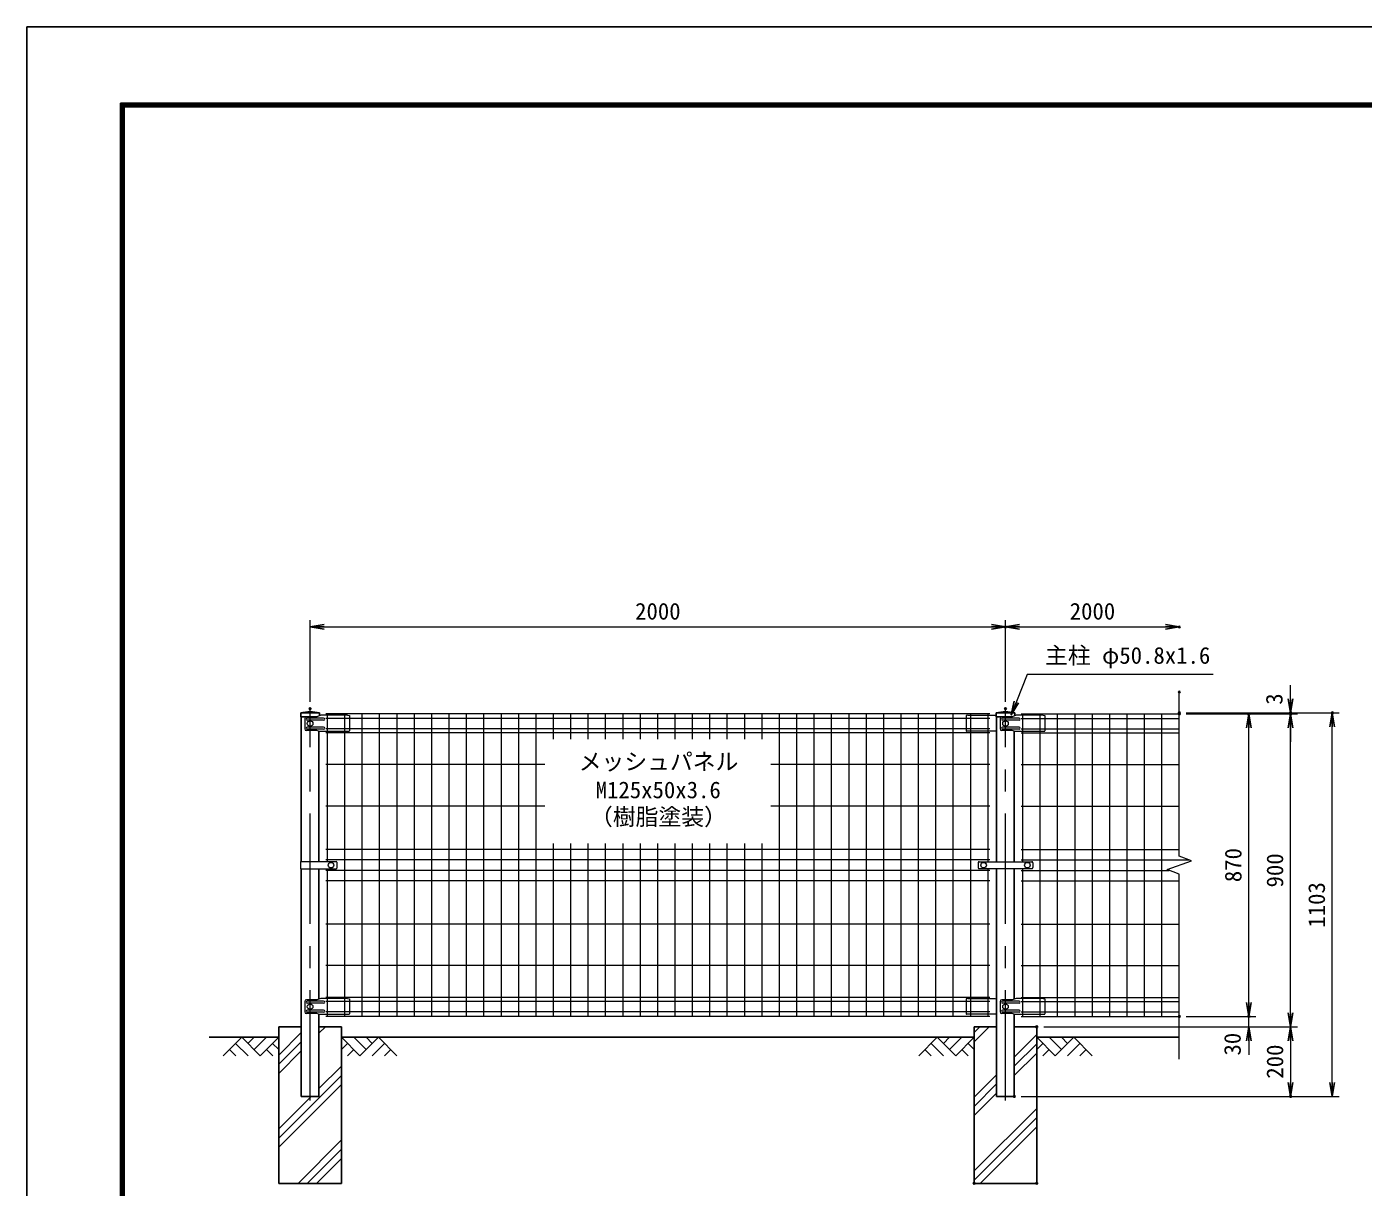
# Model space of a CAD drawing. Units: millimetres, scale not verified. Extents: x -4200 to 4200, y -2970 to 2970.
# Drawn here: x -4200 to -356, y -367 to 2970 of the extents above; entities that cross this region are included whole.
import ezdxf
from ezdxf.enums import TextEntityAlignment as Align

# ---------------------------------------------------------------- set-up
doc = ezdxf.new("R2010")
doc.units = ezdxf.units.MM
doc.header["$LTSCALE"] = 10
doc.header["$PDMODE"] = 32
doc.header["$PDSIZE"] = 5
doc.linetypes.add('USER1', pattern=[50.8, 31.75, -6.35, 6.35, -6.35])
for name, color, linetype, lineweight in [('0-1_D-STR4', 7, 'Continuous', 25), ('0-2_D-STR-DIM', 7, 'Continuous', 13), ('0-7_D-STR1', 1, 'Continuous', 25), ('0-8_D-DCR-HCH', 7, 'Continuous', 13), ('0-9_D-BMK', 2, 'USER1', 13), ('0-A_D-STR2', 7, 'Continuous', 13), ('0-B_D-STR3', 3, 'Continuous', 13), ('0-C_D-BGD', 7, 'Continuous', 25), ('0-D_D-STR-TXT', 7, 'Continuous', 13), ('0-E_D-TTL', 7, 'Continuous', 25)]:
    doc.layers.add(name, color=color, linetype=linetype, lineweight=lineweight)
doc.layers.add('0-3_0', color=7, linetype='Continuous')
doc.layers.add('0-4_Defpoints', color=7, linetype='Continuous')
doc.styles.add('ＭＳ ゴシック', font='')
doc.styles.get('ＭＳ ゴシック').set_extended_font_data('MS Gothic')

# ---------------------------------------------------------------- blocks, each defined once
blk = doc.blocks.new('_Open')
at = {"layer": '0-3_0'}
blk.add_line((-10, 1.667), (0, 0), dxfattribs=at)
blk.add_lwpolyline([(-10, -1.667), (0, 0), (-10, 0)], dxfattribs=at)

msp = doc.modelspace()

# ---------------------------------------------------------------- linework, layer by layer
at = {"layer": '0-1_D-STR4'}
for p, q in [((-3474.97, 93.98), (-3474.97, -356.02)), ((-3410.37, 93.98), (-3474.97, 93.98)), ((-3294.97, 93.98), (-3359.57, 93.98)), ((-3294.97, 93.98), (-3294.97, -356.02)), ((-1474.97, 93.98), (-1474.97, -356.02)), ((-1410.37, 93.98), (-1474.97, 93.98)), ((-1294.97, 93.98), (-1359.57, 93.98)), ((-1294.97, 93.98), (-1294.97, -356.02)), ((-3294.97, -356.02), (-3474.97, -356.02)), ((-1294.97, -356.02), (-1474.97, -356.02))]:
    msp.add_line(p, q, dxfattribs=at)
at = {"layer": '0-2_D-STR-DIM'}
for p, q in [((-3384.97, 1028.98), (-3384.97, 1263.98)), ((-3344.97, 1243.98), (-1424.97, 1243.98)), ((-1384.97, 1028.98), (-1384.97, 1263.98)), ((-1384.97, 1028.98), (-1384.97, 1263.98)), ((-1344.97, 1243.98), (-924.97, 1243.98)), ((-564.97, 1036.98), (-564.97, 1076.98)), ((-884.97, 584.63), (-884.97, 1056.98)), ((-864.97, 996.98), (-424.97, 996.98)), ((-864.97, 996.98), (-544.97, 996.98)), ((-864.97, 993.98), (-664.97, 993.98)), ((-864.97, 993.98), (-544.97, 993.98)), ((-864.97, 993.98), (-544.97, 993.98)), ((-564.97, 993.98), (-564.97, 996.98)), ((-684.97, 163.98), (-684.97, 953.98)), ((-564.97, 133.98), (-564.97, 953.98)), ((-564.97, 953.98), (-564.97, 913.98)), ((-444.97, -66.02), (-444.97, 956.98)), ((-849.74, 571.81), (-884.97, 584.63)), ((-920.21, 546.15), (-849.74, 571.81)), ((-884.97, 533.33), (-920.21, 546.15)), ((-884.97, 0.98), (-884.97, 533.33)), ((-684.97, 163.98), (-684.97, 203.98)), ((-864.97, 123.98), (-664.97, 123.98)), ((-864.97, 123.98), (-664.97, 123.98)), ((-684.97, 93.98), (-684.97, 123.98)), ((-1274.97, 93.98), (-664.97, 93.98)), ((-1274.97, 93.98), (-544.97, 93.98)), ((-1274.97, 93.98), (-544.97, 93.98)), ((-684.97, 53.98), (-684.97, 13.98)), ((-564.97, 53.98), (-564.97, -66.02)), ((-1339.57, -106.02), (-424.97, -106.02)), ((-1339.57, -106.02), (-544.97, -106.02))]:
    msp.add_line(p, q, dxfattribs=at)
at = {"layer": '0-4_Defpoints'}
for p in [(-1384.97, 1243.98), (-884.97, 1243.98), (-884.97, 1056.98), (-3384.97, 1008.98), (-1384.97, 1008.98), (-884.97, 996.98), (-884.97, 996.98), (-564.97, 996.98), (-444.97, 996.98), (-884.97, 993.98), (-684.97, 993.98), (-564.97, 993.98), (-884.97, 123.98), (-684.97, 123.98), (-1294.97, 93.98), (-1359.57, -106.02), (-564.97, -106.02), (-1474.97, -356.02), (-1294.97, -356.02)]:
    msp.add_point(p, dxfattribs=at)
at = {"layer": '0-7_D-STR1'}
for p, q in [((-3358.37, 996.98), (-3411.57, 996.98)), ((-3411.57, 996.98), (-3411.57, 985.98)), ((-3365.62, 985.98), (-3411.57, 985.98)), ((-3410.37, 985.98), (-3410.37, 569.48)), ((-3358.37, 988.49), (-3358.37, 996.98)), ((-1358.37, 996.98), (-1411.57, 996.98)), ((-1411.57, 996.98), (-1411.57, 985.98)), ((-1365.62, 985.98), (-1411.57, 985.98)), ((-1410.37, 985.98), (-1410.37, 568.98)), ((-1358.37, 988.49), (-1358.37, 996.98)), ((-3359.57, 569.48), (-3359.57, 944.16)), ((-1359.57, 568.98), (-1359.57, 944.16)), ((-3410.37, 548.48), (-3410.37, -106.02)), ((-3359.57, 174.07), (-3359.57, 548.48)), ((-1410.37, 548.98), (-1410.37, -106.02)), ((-1359.57, 174.07), (-1359.57, 548.98))]:
    msp.add_line(p, q, dxfattribs=at)
for points in [[(-3410.37, -106.02), (-3359.57, -106.02), (-3359.57, 130.16)], [(-1410.37, -106.02), (-1359.57, -106.02), (-1359.57, 130.16)]]:
    msp.add_lwpolyline(points, dxfattribs=at)
for centre in [(-3384.97, 880.55), (-1384.97, 880.55)]:
    msp.add_arc(centre, 119.43, 77.13052, 102.86948, dxfattribs=at)
at = {"layer": '0-8_D-DCR-HCH'}
for p, q in [((-3474.97, 13.03), (-3410.37, 77.63)), ((-3359.57, 75.39), (-3340.99, 93.98)), ((-1474.97, 50.81), (-1431.8, 93.98)), ((-1474.97, 77.32), (-1458.32, 93.98)), ((-3581.4, 63.98), (-3634.61, 10.77)), ((-3599.14, 46.24), (-3563.5, 10.77)), ((-3581.4, 63.98), (-3528.19, 10.77)), ((-3563.66, 46.24), (-3545.92, 63.98)), ((-3545.92, 28.5), (-3510.45, 63.98)), ((-3528.19, 10.77), (-3474.97, 63.98)), ((-3492.71, 46.24), (-3474.97, 28.59)), ((-3474.97, -13.49), (-3410.37, 51.11)), ((-3241.76, 10.77), (-3294.97, 63.98)), ((-3277.24, 46.24), (-3294.97, 28.59)), ((-3224.03, 28.5), (-3259.5, 63.98)), ((-3188.55, 63.98), (-3241.76, 10.77)), ((-3206.2, 46.15), (-3224.03, 63.98)), ((-3170.81, 46.24), (-3206.45, 10.77)), ((-3188.55, 63.98), (-3135.34, 10.77)), ((-1581.4, 63.98), (-1634.61, 10.77)), ((-1599.14, 46.24), (-1563.5, 10.77)), ((-1581.4, 63.98), (-1528.19, 10.77)), ((-1563.66, 46.24), (-1545.92, 63.98)), ((-1545.92, 28.5), (-1510.45, 63.98)), ((-1528.19, 10.77), (-1474.97, 63.98)), ((-1492.71, 46.24), (-1474.97, 28.59)), ((-1359.57, 7.11), (-1294.97, 71.71)), ((-1359.57, -19.41), (-1294.97, 45.19)), ((-1241.76, 10.77), (-1294.97, 63.98)), ((-1277.24, 46.24), (-1294.97, 28.59)), ((-1224.03, 28.5), (-1259.5, 63.98)), ((-1188.55, 63.98), (-1241.76, 10.77)), ((-1206.2, 46.15), (-1224.03, 63.98)), ((-1170.81, 46.24), (-1206.45, 10.77)), ((-1188.55, 63.98), (-1135.34, 10.77)), ((-3616.87, 28.5), (-3599.05, 10.77)), ((-3510.45, 28.5), (-3492.63, 10.77)), ((-3474.97, -40.01), (-3410.37, 24.59)), ((-3259.5, 28.5), (-3277.32, 10.77)), ((-3153.08, 28.5), (-3170.89, 10.77)), ((-1616.87, 28.5), (-1599.05, 10.77)), ((-1510.45, 28.5), (-1492.63, 10.77)), ((-1359.57, -45.93), (-1294.97, 18.67)), ((-1259.5, 28.5), (-1277.32, 10.77)), ((-1153.08, 28.5), (-1170.89, 10.77)), ((-3359.57, -83.7), (-3294.97, -19.1)), ((-3474.97, -225.62), (-3294.97, -45.62)), ((-3474.97, -252.14), (-3294.97, -72.14)), ((-1474.97, -108.29), (-1410.37, -43.69)), ((-1474.97, -134.81), (-1410.37, -70.21)), ((-3474.97, -199.1), (-3381.89, -106.02)), ((-1474.97, -161.33), (-1410.37, -96.73)), ((-1474.97, -320.42), (-1294.97, -140.42)), ((-1474.97, -346.94), (-1294.97, -166.94)), ((-1457.54, -356.02), (-1294.97, -193.46)), ((-3419.76, -356.02), (-3294.97, -231.24)), ((-3393.24, -356.02), (-3294.97, -257.75)), ((-3366.73, -356.02), (-3294.97, -284.27)), ((-1298.44, -356.02), (-1294.97, -352.56))]:
    msp.add_line(p, q, dxfattribs=at)
at = {"layer": '0-9_D-BMK'}
for p, q in [((-3384.97, -118.02), (-3384.97, 1008.98)), ((-1384.97, -118.02), (-1384.97, 1008.98))]:
    msp.add_line(p, q, dxfattribs=at)
at = {"layer": '0-A_D-STR2'}
for p, q in [((-1429.97, 993.98), (-3339.97, 993.98)), ((-1429.97, 980.88), (-3339.97, 980.88)), ((-3334.97, 569.48), (-3334.97, 993.98)), ((-3284.97, 123.98), (-3284.97, 993.98)), ((-3234.97, 123.98), (-3234.97, 993.98)), ((-3184.97, 123.98), (-3184.97, 993.98)), ((-3134.97, 123.98), (-3134.97, 993.98)), ((-3084.97, 123.98), (-3084.97, 993.98)), ((-3034.97, 123.98), (-3034.97, 993.98)), ((-2984.97, 123.98), (-2984.97, 993.98)), ((-2934.97, 123.98), (-2934.97, 993.98)), ((-2884.97, 123.98), (-2884.97, 993.98)), ((-2834.97, 123.98), (-2834.97, 993.98)), ((-2784.97, 123.98), (-2784.97, 993.98)), ((-2734.97, 123.98), (-2734.97, 993.98)), ((-2684.97, 920.98), (-2684.97, 993.98)), ((-2634.97, 920.98), (-2634.97, 993.98)), ((-2584.97, 920.98), (-2584.97, 993.98)), ((-2534.97, 920.98), (-2534.97, 993.98)), ((-2484.97, 920.98), (-2484.97, 993.98)), ((-2434.97, 920.98), (-2434.97, 993.98)), ((-2384.97, 920.98), (-2384.97, 993.98)), ((-2334.97, 920.98), (-2334.97, 993.98)), ((-2284.97, 920.98), (-2284.97, 993.98)), ((-2234.97, 920.98), (-2234.97, 993.98)), ((-2184.97, 920.98), (-2184.97, 993.98)), ((-2134.97, 920.98), (-2134.97, 993.98)), ((-2084.97, 920.98), (-2084.97, 993.98)), ((-2034.97, 123.98), (-2034.97, 993.98)), ((-1984.97, 123.98), (-1984.97, 993.98)), ((-1934.97, 123.98), (-1934.97, 993.98)), ((-1884.97, 123.98), (-1884.97, 993.98)), ((-1834.97, 123.98), (-1834.97, 993.98)), ((-1784.97, 123.98), (-1784.97, 993.98)), ((-1734.97, 123.98), (-1734.97, 993.98)), ((-1684.97, 123.98), (-1684.97, 993.98)), ((-1634.97, 123.98), (-1634.97, 993.98)), ((-1584.97, 123.98), (-1584.97, 993.98)), ((-1534.97, 123.98), (-1534.97, 993.98)), ((-1484.97, 123.98), (-1484.97, 993.98)), ((-1434.97, 568.98), (-1434.97, 993.98)), ((-1339.97, 993.98), (-884.97, 993.98)), ((-1339.97, 980.88), (-884.97, 980.88)), ((-1334.97, 568.98), (-1334.97, 993.98)), ((-1284.97, 123.98), (-1284.97, 993.98)), ((-1234.97, 123.98), (-1234.97, 993.98)), ((-1184.97, 123.98), (-1184.97, 993.98)), ((-1134.97, 123.98), (-1134.97, 993.98)), ((-1084.97, 123.98), (-1084.97, 993.98)), ((-1034.97, 123.98), (-1034.97, 993.98)), ((-984.97, 123.98), (-984.97, 993.98)), ((-934.97, 123.98), (-934.97, 993.98)), ((-1429.97, 951.08), (-3339.97, 951.08)), ((-1429.97, 939.22), (-3339.97, 939.22)), ((-1339.97, 951.08), (-884.97, 951.08)), ((-1339.97, 939.22), (-884.97, 939.22)), ((-2709.97, 847.98), (-3339.97, 847.98)), ((-1429.97, 847.98), (-2059.97, 847.98)), ((-1339.97, 847.98), (-884.97, 847.98)), ((-2709.97, 728.98), (-3339.97, 728.98)), ((-1429.97, 728.98), (-2059.97, 728.98)), ((-1339.97, 728.98), (-884.97, 728.98)), ((-2684.97, 123.98), (-2684.97, 620.98)), ((-2634.97, 123.98), (-2634.97, 620.98)), ((-2584.97, 123.98), (-2584.97, 620.98)), ((-2534.97, 123.98), (-2534.97, 620.98)), ((-2484.97, 123.98), (-2484.97, 620.98)), ((-2434.97, 123.98), (-2434.97, 620.98)), ((-2384.97, 123.98), (-2384.97, 620.98)), ((-2334.97, 123.98), (-2334.97, 620.98)), ((-2284.97, 123.98), (-2284.97, 620.98)), ((-2234.97, 123.98), (-2234.97, 620.98)), ((-2184.97, 123.98), (-2184.97, 620.98)), ((-2134.97, 123.98), (-2134.97, 620.98)), ((-2084.97, 123.98), (-2084.97, 620.98)), ((-1429.97, 603.98), (-3339.97, 603.98)), ((-1339.97, 603.98), (-884.97, 603.98)), ((-1429.97, 573.98), (-3339.97, 573.98)), ((-1429.97, 543.98), (-3339.97, 543.98)), ((-3334.97, 123.98), (-3334.97, 548.48)), ((-1434.97, 123.98), (-1434.97, 548.98)), ((-1339.97, 573.98), (-855.71, 573.98)), ((-1339.97, 543.98), (-914.24, 543.98)), ((-1334.97, 123.98), (-1334.97, 548.98)), ((-1429.97, 513.98), (-3339.97, 513.98)), ((-1339.97, 513.98), (-884.97, 513.98)), ((-1429.97, 388.98), (-3339.97, 388.98)), ((-1339.97, 388.98), (-884.97, 388.98)), ((-1429.97, 269.98), (-3339.97, 269.98)), ((-1339.97, 269.98), (-884.97, 269.98)), ((-1429.97, 178.74), (-3339.97, 178.74)), ((-1429.97, 166.88), (-3339.97, 166.88)), ((-1339.97, 178.74), (-884.97, 178.74)), ((-1339.97, 166.88), (-884.97, 166.88)), ((-1429.97, 137.08), (-3339.97, 137.08)), ((-1429.97, 123.98), (-3339.97, 123.98)), ((-1339.97, 137.08), (-884.97, 137.08)), ((-1339.97, 123.98), (-884.97, 123.98))]:
    msp.add_line(p, q, dxfattribs=at)
at = {"layer": '0-B_D-STR3'}
for p, q in [((-3400.46, 980.98), (-3400.46, 950.98)), ((-3365.62, 985.98), (-3395.46, 985.98)), ((-3345.97, 981.98), (-3393.39, 981.98)), ((-3345.97, 975.98), (-3393.39, 975.98)), ((-3354.06, 989.98), (-3365.62, 985.98)), ((-3276.97, 989.98), (-3354.06, 989.98)), ((-3276.97, 989.98), (-3271.97, 988.98)), ((-3271.97, 988.98), (-3271.97, 945.16)), ((-1492.97, 989.98), (-1497.97, 988.98)), ((-1497.97, 988.98), (-1497.97, 945.16)), ((-1492.97, 989.98), (-1415.89, 989.98)), ((-1415.89, 989.98), (-1411.57, 988.49)), ((-1400.46, 980.98), (-1400.46, 950.98)), ((-1365.62, 985.98), (-1395.46, 985.98)), ((-1345.97, 981.98), (-1393.39, 981.98)), ((-1345.97, 975.98), (-1393.39, 975.98)), ((-1354.06, 989.98), (-1365.62, 985.98)), ((-1276.97, 989.98), (-1354.06, 989.98)), ((-1276.97, 989.98), (-1271.97, 988.98)), ((-1271.97, 988.98), (-1271.97, 945.16)), ((-3365.62, 945.98), (-3395.46, 945.98)), ((-3345.97, 955.98), (-3393.39, 955.98)), ((-3345.97, 949.98), (-3393.39, 949.98)), ((-3360.37, 944.16), (-3365.62, 945.98)), ((-3360.37, 944.16), (-3272.97, 944.16)), ((-1410.37, 944.16), (-1496.97, 944.16)), ((-1365.62, 945.98), (-1395.46, 945.98)), ((-1345.97, 955.98), (-1393.39, 955.98)), ((-1345.97, 949.98), (-1393.39, 949.98)), ((-1360.37, 944.16), (-1365.62, 945.98)), ((-1360.37, 944.16), (-1272.97, 944.16)), ((-3412.67, 569.48), (-3309.99, 569.48)), ((-3412.67, 569.48), (-3412.67, 548.48)), ((-3412.67, 548.48), (-3309.99, 548.48)), ((-3307.99, 567.48), (-3307.99, 550.48)), ((-1463.47, 565.98), (-1463.47, 551.98)), ((-1460.47, 568.98), (-1309.47, 568.98)), ((-1460.47, 548.98), (-1309.47, 548.98)), ((-1306.47, 565.98), (-1306.47, 551.98)), ((-3400.46, 166.98), (-3400.46, 136.98)), ((-3365.62, 171.98), (-3395.46, 171.98)), ((-3345.97, 167.98), (-3393.39, 167.98)), ((-3345.97, 161.98), (-3393.39, 161.98)), ((-3354.06, 175.98), (-3365.62, 171.98)), ((-3276.97, 175.98), (-3354.06, 175.98)), ((-3276.97, 175.98), (-3271.97, 174.98)), ((-3271.97, 174.98), (-3271.97, 131.16)), ((-1492.97, 175.98), (-1497.97, 174.98)), ((-1497.97, 174.98), (-1497.97, 131.16)), ((-1492.97, 175.98), (-1415.89, 175.98)), ((-1415.89, 175.98), (-1410.37, 174.07)), ((-1400.46, 166.98), (-1400.46, 136.98)), ((-1365.62, 171.98), (-1395.46, 171.98)), ((-1345.97, 167.98), (-1393.39, 167.98)), ((-1345.97, 161.98), (-1393.39, 161.98)), ((-1354.06, 175.98), (-1365.62, 171.98)), ((-1276.97, 175.98), (-1354.06, 175.98)), ((-1276.97, 175.98), (-1271.97, 174.98)), ((-1271.97, 174.98), (-1271.97, 131.16)), ((-3365.62, 131.98), (-3395.46, 131.98)), ((-3345.97, 141.98), (-3393.39, 141.98)), ((-3345.97, 135.98), (-3393.39, 135.98)), ((-3360.37, 130.16), (-3365.62, 131.98)), ((-3360.37, 130.16), (-3272.97, 130.16)), ((-1410.37, 130.16), (-1496.97, 130.16)), ((-1365.62, 131.98), (-1395.46, 131.98)), ((-1345.97, 141.98), (-1393.39, 141.98)), ((-1345.97, 135.98), (-1393.39, 135.98)), ((-1360.37, 130.16), (-1365.62, 131.98)), ((-1360.37, 130.16), (-1272.97, 130.16))]:
    msp.add_line(p, q, dxfattribs=at)
for centre in [(-3384.97, 965.98), (-1384.97, 965.98), (-3324.97, 558.98), (-1447.97, 558.98), (-1321.97, 558.98), (-3384.97, 151.98), (-1384.97, 151.98)]:
    msp.add_circle(centre, 8, dxfattribs=at)
for centre, radius, start, end in [((-3395.46, 980.98), 5, 90, 180), ((-3393.39, 978.98), 3, 90, 270), ((-3345.97, 978.98), 3, 270, 90), ((-1395.46, 980.98), 5, 90, 180), ((-1393.39, 978.98), 3, 90, 270), ((-1345.97, 978.98), 3, 270, 90), ((-3395.46, 950.98), 5, 180, 270), ((-3393.39, 952.98), 3, 90, 270), ((-3345.97, 952.98), 3, 270, 90), ((-3272.97, 945.16), 1, 270, 0), ((-1496.97, 945.16), 1, 180, 270), ((-1395.46, 950.98), 5, 180, 270), ((-1393.39, 952.98), 3, 90, 270), ((-1345.97, 952.98), 3, 270, 90), ((-1272.97, 945.16), 1, 270, 0), ((-3309.99, 567.48), 2, 0, 90), ((-3309.99, 550.48), 2, 270, 0), ((-1460.47, 565.98), 3, 90, 180), ((-1460.47, 551.98), 3, 180, 270), ((-1309.47, 565.98), 3, 0, 90), ((-1309.47, 551.98), 3, 270, 0), ((-3395.46, 166.98), 5, 90, 180), ((-3393.39, 164.98), 3, 90, 270), ((-3345.97, 164.98), 3, 270, 90), ((-1395.46, 166.98), 5, 90, 180), ((-1393.39, 164.98), 3, 90, 270), ((-1345.97, 164.98), 3, 270, 90), ((-3395.46, 136.98), 5, 180, 270), ((-3393.39, 138.98), 3, 90, 270), ((-3345.97, 138.98), 3, 270, 90), ((-3272.97, 131.16), 1, 270, 0), ((-1496.97, 131.16), 1, 180, 270), ((-1395.46, 136.98), 5, 180, 270), ((-1393.39, 138.98), 3, 90, 270), ((-1345.97, 138.98), 3, 270, 90), ((-1272.97, 131.16), 1, 270, 0)]:
    msp.add_arc(centre, radius, start, end, dxfattribs=at)
at = {"layer": '0-C_D-BGD'}
for p, q in [((-3674.97, 63.98), (-3474.97, 63.98)), ((-3294.97, 63.98), (-1474.97, 63.98)), ((-1294.97, 63.98), (-884.97, 63.98))]:
    msp.add_line(p, q, dxfattribs=at)
at = {"layer": '0-D_D-STR-TXT'}
msp.add_lwpolyline([(-787.46, 1107.71), (-1322.14, 1107.71), (-1367.63, 992.76)], dxfattribs=at)
at = {"layer": '0-E_D-TTL', "color": 2}
msp.add_lwpolyline([(-4200, 2970), (4200, 2970), (4200, -2970), (-4200, -2970)], close=True, dxfattribs=at)
at = {"layer": '0-E_D-TTL'}
for points in [[(-3930, 2750), (3930, 2750), (3930, -2750), (-3930, -2750)], [(-3927.5, 2747.5), (3927.5, 2747.5), (3927.5, -2747.5), (-3927.5, -2747.5)], [(-3925, 2745), (3925, 2745), (3925, -2745), (-3925, -2745)], [(-3922.5, 2742.5), (3922.5, 2742.5), (3922.5, -2742.5), (-3922.5, -2742.5)], [(-3920, 2740), (3920, 2740), (3920, -2740), (-3920, -2740)]]:
    msp.add_lwpolyline(points, close=True, dxfattribs=at)

# ---------------------------------------------------------------- block references
at = {"layer": '0-2_D-STR-DIM', "xscale": 4, "yscale": 4}
for p, rotation in [((-3384.97, 1243.98), 180), ((-1384.97, 1243.98), 180), ((-564.97, 996.98), 270), ((-684.97, 993.98), 90), ((-564.97, 993.98), 90), ((-564.97, 993.98), 90), ((-444.97, 996.98), 90), ((-684.97, 123.98), 270), ((-684.97, 123.98), 270), ((-564.97, 93.98), 270), ((-684.97, 93.98), 90), ((-564.97, 93.98), 90), ((-564.97, -106.02), 270), ((-444.97, -106.02), 270)]:
    msp.add_blockref('_Open', p, dxfattribs=dict(at, rotation=rotation))
for p in [(-1384.97, 1243.98), (-884.97, 1243.98)]:
    msp.add_blockref('_Open', p, dxfattribs=at)
at = {"layer": '0-D_D-STR-TXT', "xscale": 4, "yscale": 4, "rotation": 248.409}
msp.add_blockref('_Open', (-1368.36, 990.9), dxfattribs=at)

# ---------------------------------------------------------------- texts
at = {"layer": '0-2_D-STR-DIM', "style": 'ＭＳ ゴシック'}
for p in [(-2450.22, 1250.73), (-1200.22, 1250.73)]:
    msp.add_text('2000', height=48.09, dxfattribs=at).set_placement(p, align=Align.BOTTOM_LEFT)
for s, p in [('3', (-573.64, 1020.28)), ('870', (-691.72, 510.1)), ('900', (-571.72, 494.85)), ('1103', (-451.72, 379.23)), ('30', (-693.88, 11.51)), ('200', (-571.72, -55.02))]:
    msp.add_text(s, height=48.09, rotation=90, dxfattribs=at).set_placement(p, align=Align.BOTTOM_LEFT)
at = {"layer": '0-D_D-STR-TXT', "style": 'ＭＳ ゴシック'}
for s, p in [('主柱 φ50.8x1.6', (-1271.21, 1123.72)), ('メッシュパネル', (-2612.39, 818.38)), ('M125x50x3.6', (-2563.65, 736.98)), ('（樹脂塗装）', (-2579.9, 659.65))]:
    msp.add_text(s, height=48.09, dxfattribs=at).set_placement(p, align=Align.BOTTOM_LEFT)

doc.saveas('drawing.dxf')
